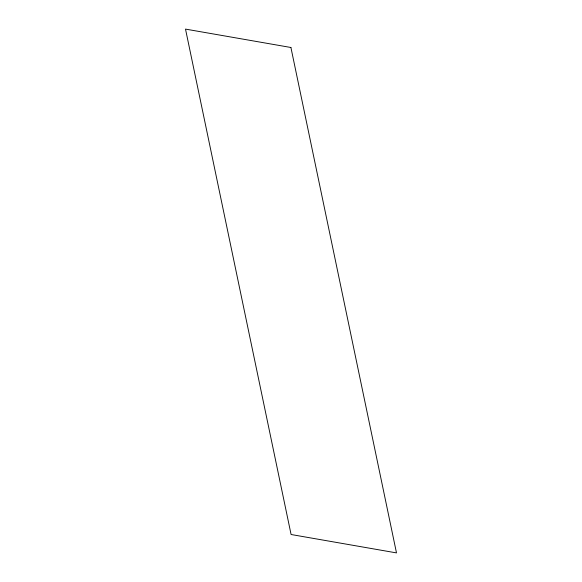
<?xml version="1.0" encoding="UTF-8"?>
<svg xmlns="http://www.w3.org/2000/svg" width="582" height="582" viewBox="0 0 582 582"><rect width="100%" height="100%" fill="white"/><g stroke="black" fill="none" stroke-linecap="round" stroke-linejoin="round"><path stroke-width="0.87" d="M290.913 47.491L185.505 29.1L291.087 534.509L396.495 552.9L290.913 47.491"/></g></svg>
